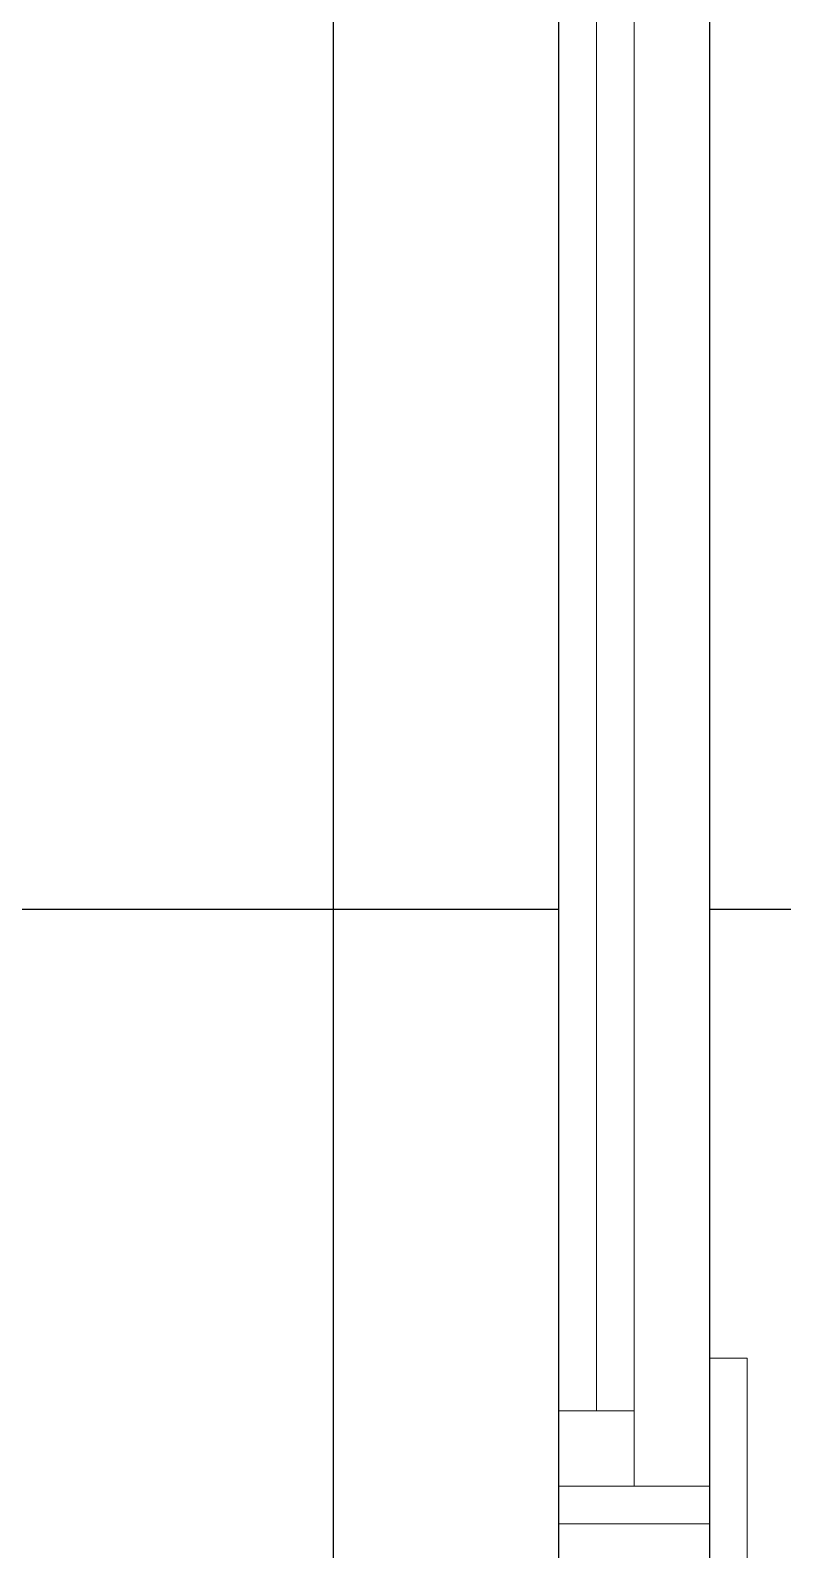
# Model space of a CAD drawing. Header units: inches. Extents: x -12418 to 57169, y -29325 to 19878.
# Drawn here: x 30999 to 31498, y -4625 to -3617 of the extents above; entities that cross this region are included whole.
import ezdxf

# ---------------------------------------------------------------- set-up
doc = ezdxf.new("R2010")
doc.units = ezdxf.units.IN
doc.header["$LTSCALE"] = 25
doc.header["$MEASUREMENT"] = 0
doc.linetypes.add('DASHDOT', pattern=[25.4, 12.7, -6.35, 0, -6.35])
doc.layers.get('0').update_dxf_attribs({"color": 8})
for name, color, linetype, lineweight in [('00-Ground Floor$0$Aluminum', 251, 'Continuous', 5), ('00-Ground Floor$0$LOADING', 253, 'Continuous', 5), ('00-Ground Floor$0$Walls', 251, 'Continuous', 5), ('E-LITE-CLNG-CNDT', 6, 'DASHDOT', 35)]:
    doc.layers.add(name, color=color, linetype=linetype, lineweight=lineweight)
doc.layers.add('00-Ground Floor$0$False Ceiling', color=251, linetype='Continuous')

# ---------------------------------------------------------------- blocks, each defined once
blk = doc.blocks.new('00-Ground Floor$0$A$C37be4daf')
at = {"layer": '00-Ground Floor$0$Aluminum'}
for p, q in [((1416, 598.2), (216, 598.2)), ((241, 498.2), (241, 598.2)), ((291, 548.2), (291, 598.2)), ((291, 573.2), (1341, 573.2)), ((1391, 548.2), (241, 548.2)), ((1416, 498.2), (216, 498.2))]:
    blk.add_line(p, q, dxfattribs=at)
at = {"layer": '00-Ground Floor$0$Walls'}
blk.add_line((216, 498.2), (216, 598.2), dxfattribs=at)
blk = doc.blocks.new('00-Ground Floor$0$A$Ce9e1c4c3')
at = {"layer": '00-Ground Floor$0$False Ceiling', "color": 254}
for p, q in [((-68550.5, -2847.4, 0), (-68550.5, -6967.4, 0)), ((-68650.5, -13467.4, 0), (-68650.5, -2875.8, 0))]:
    blk.add_line(p, q, dxfattribs=at)
at = {"layer": '00-Ground Floor$0$False Ceiling', "color": 254, "linetype": 'Continuous'}
for p, q in [((-68800, -13467.4), (-68800, -2875.8)), ((-76050.5, -4200), (-68650.5, -4200)), ((-68550.5, -4200), (-64050.5, -4200))]:
    blk.add_line(p, q, dxfattribs=at)
blk = doc.blocks.new('00-Ground Floor')
at = {"layer": '00-Ground Floor$0$LOADING', "elevation": 0}
blk.add_lwpolyline([(31449.5, -5003.5), (31474.5, -5003.5), (31474.5, -4497.5), (31449.5, -4497.5), (31449.5, -5003.5)], dxfattribs=at)
at = {"layer": '00-Ground Floor$0$Walls'}
for p, q in [((31349.5, -5267.4, 0), (31349.5, -2747.4, 0)), ((31449.5, -5267.4, 0), (31449.5, -2847.4, 0))]:
    blk.add_line(p, q, dxfattribs=at)
at = {"rotation": 90}
blk.add_blockref('00-Ground Floor$0$A$C37be4daf', (31947.7, -4823.4, 0), dxfattribs=at)
at = {"layer": '00-Ground Floor$0$False Ceiling', "color": 254}
blk.add_blockref('00-Ground Floor$0$A$Ce9e1c4c3', (100000, 0), dxfattribs=at)

msp = doc.modelspace()

# ---------------------------------------------------------------- block references
at = {"layer": 'E-LITE-CLNG-CNDT'}
msp.add_blockref('00-Ground Floor', (0, 0), dxfattribs=at)

doc.saveas('drawing.dxf')
